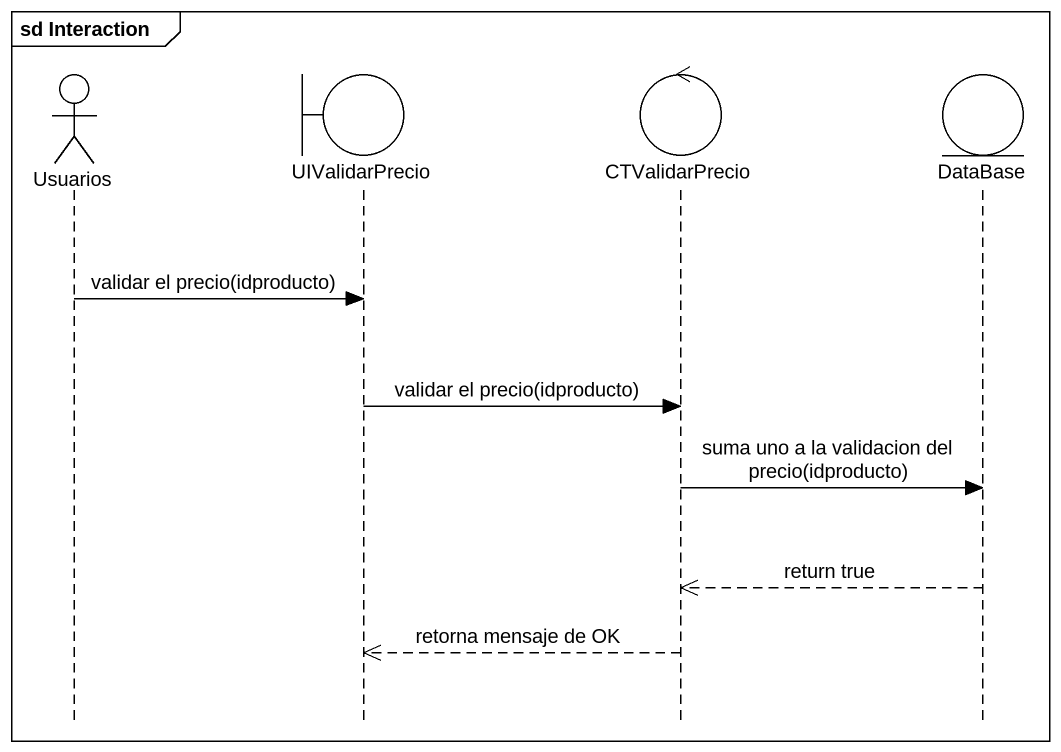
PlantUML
@startuml
mainframe sd Interaction
hide footbox
actor Usuarios
boundary UIValidarPrecio
control CTValidarPrecio
entity "DataBase" as DataBase_

Usuarios -> UIValidarPrecio : validar el precio(idproducto)
UIValidarPrecio -> CTValidarPrecio : validar el precio(idproducto)
CTValidarPrecio -> DataBase_ : suma uno a la validacion del precio(idproducto)
DataBase_ -->> CTValidarPrecio : return true
CTValidarPrecio -->> UIValidarPrecio : retorna mensaje de OK
@enduml
